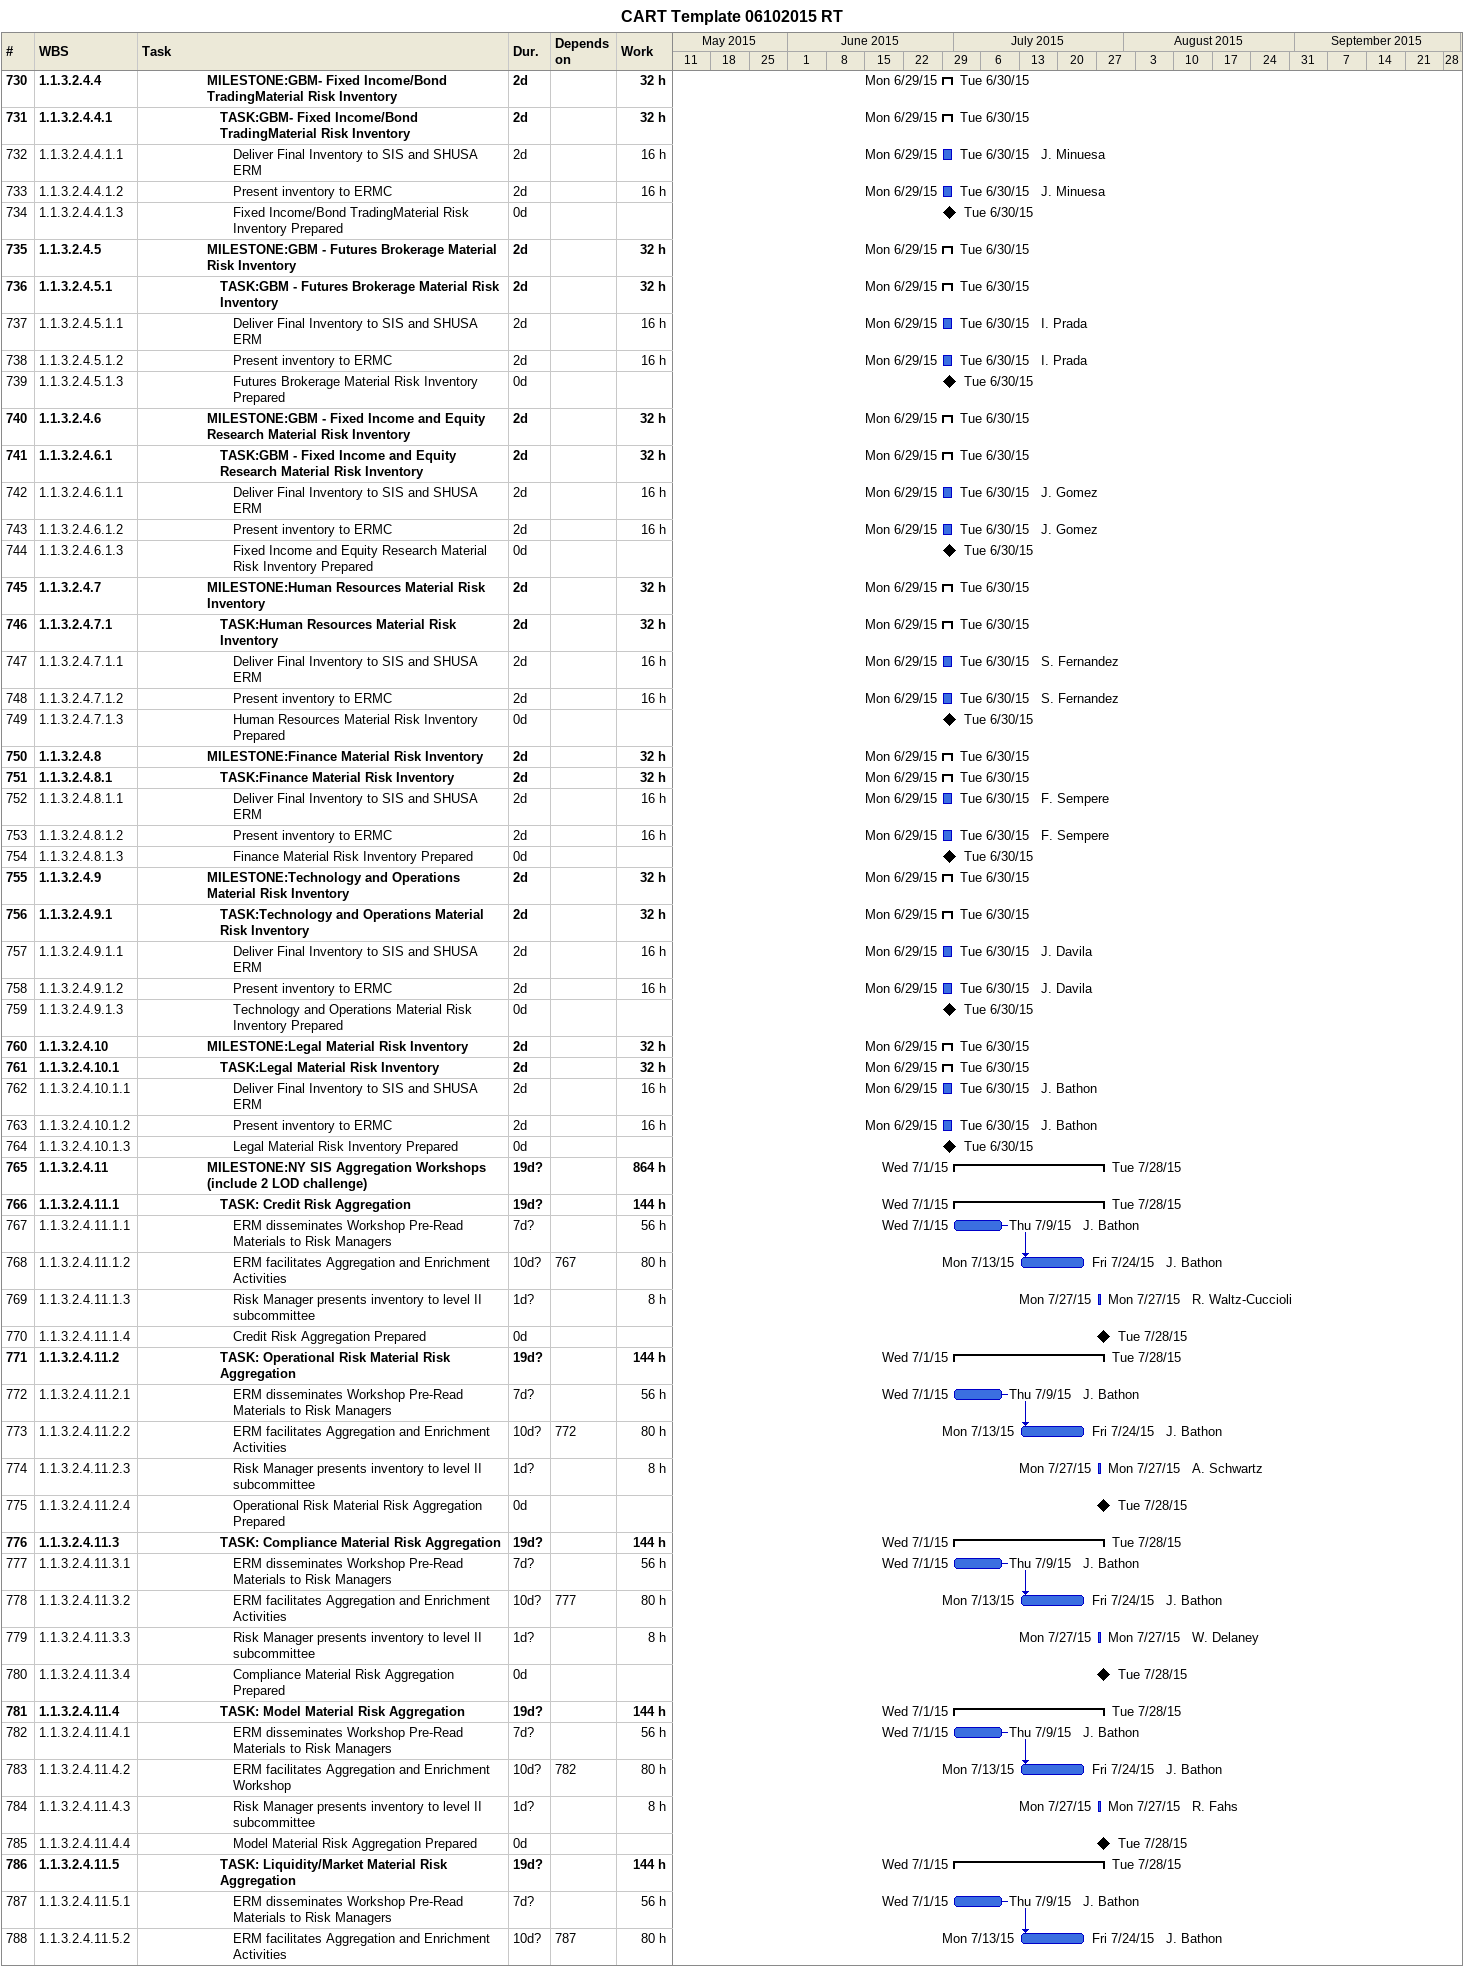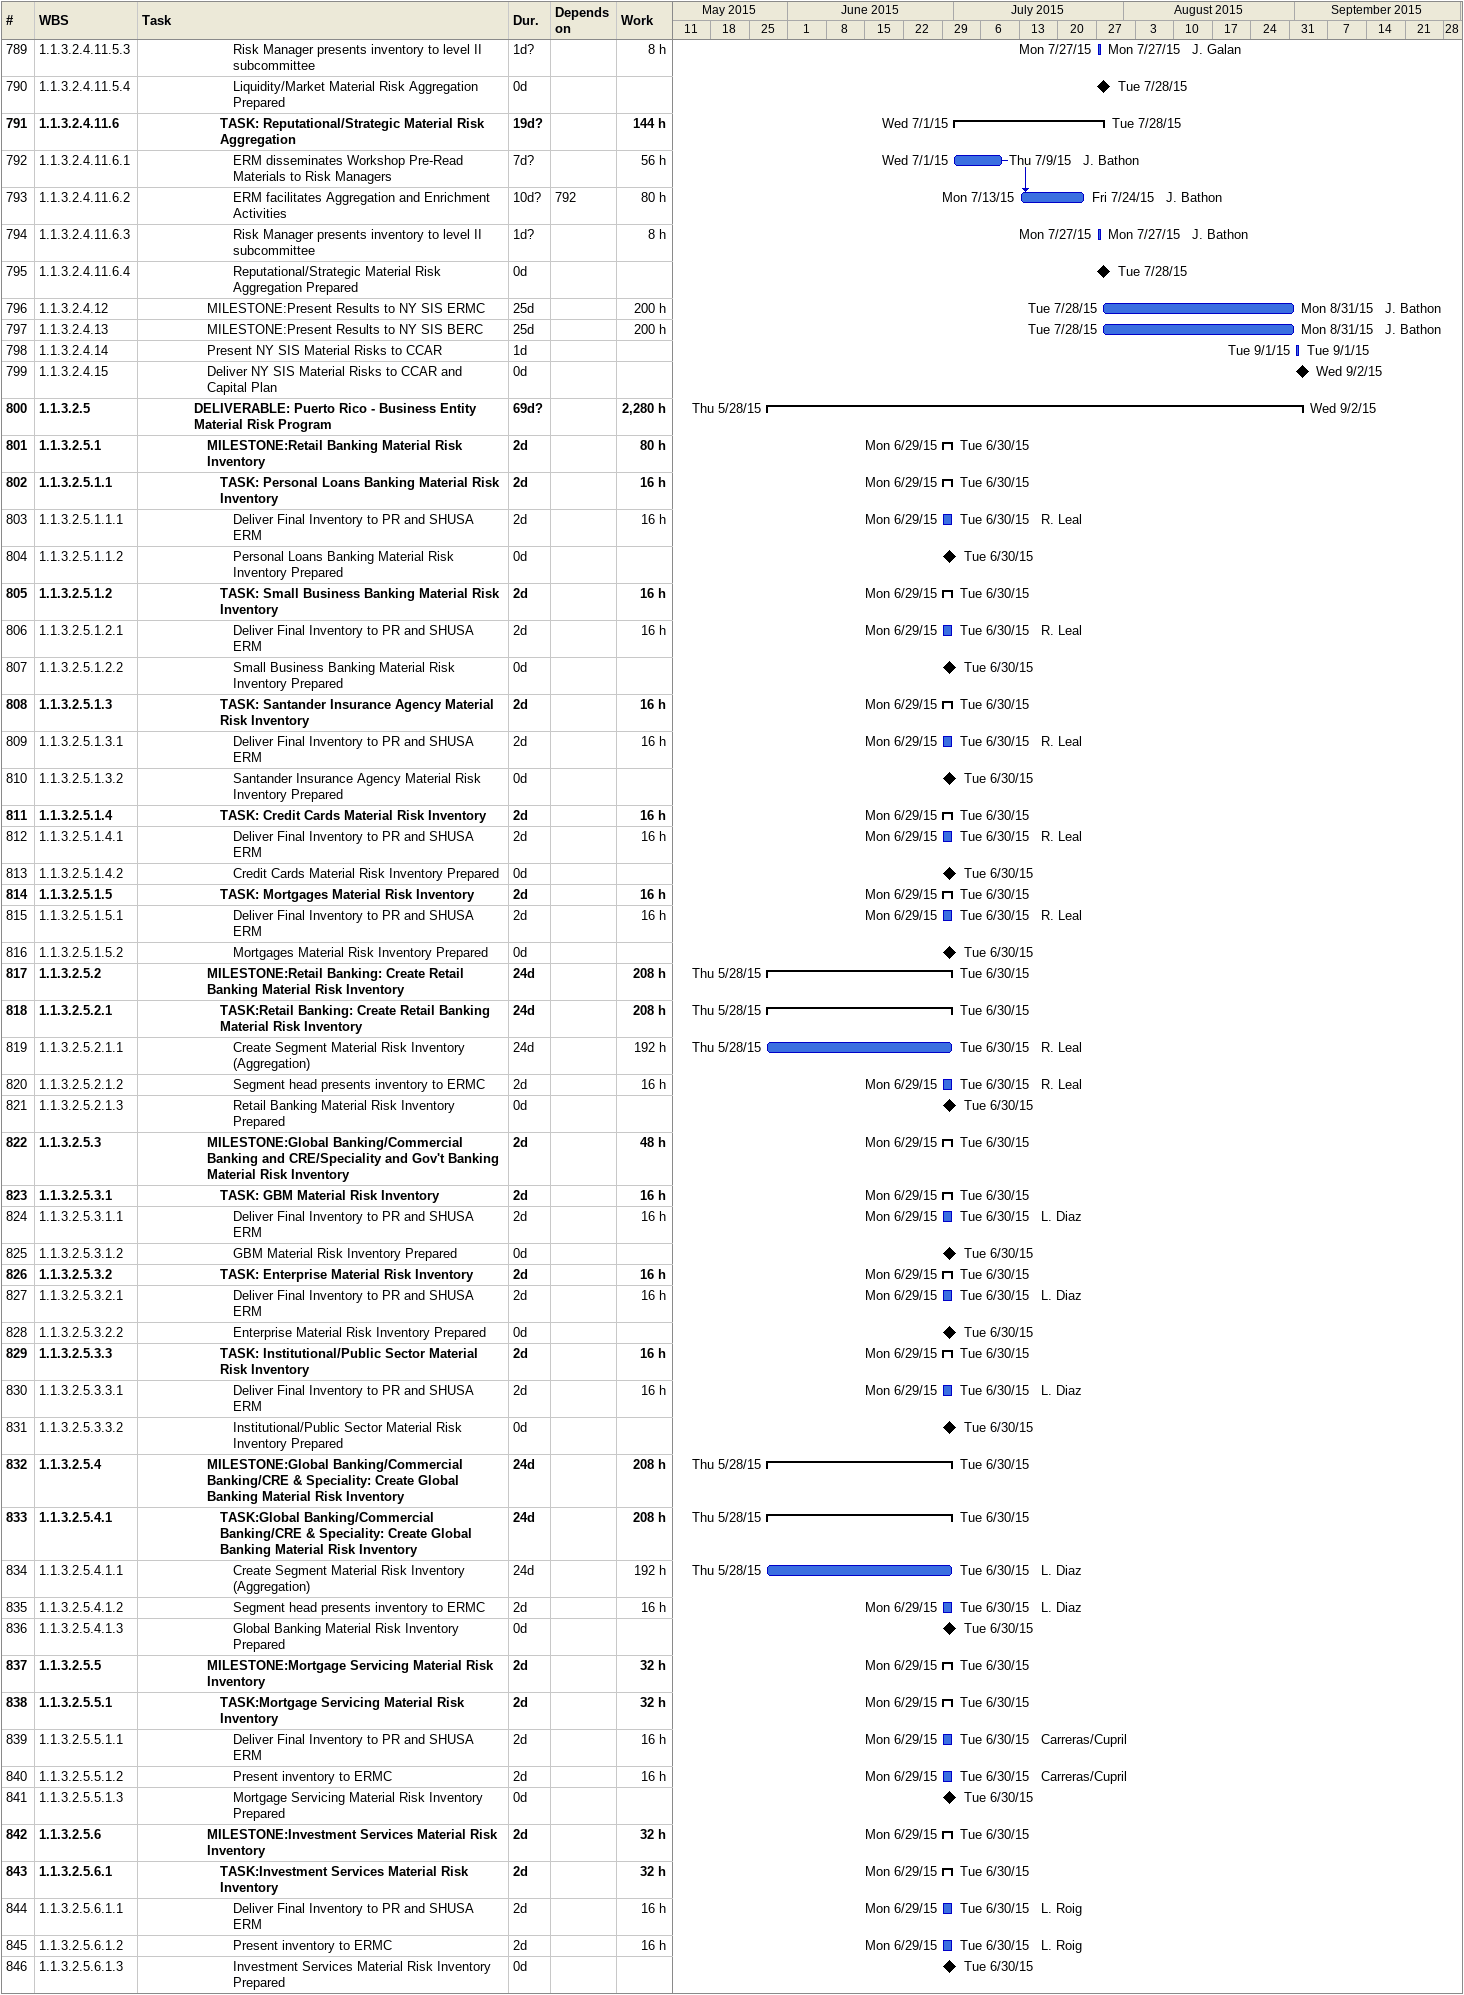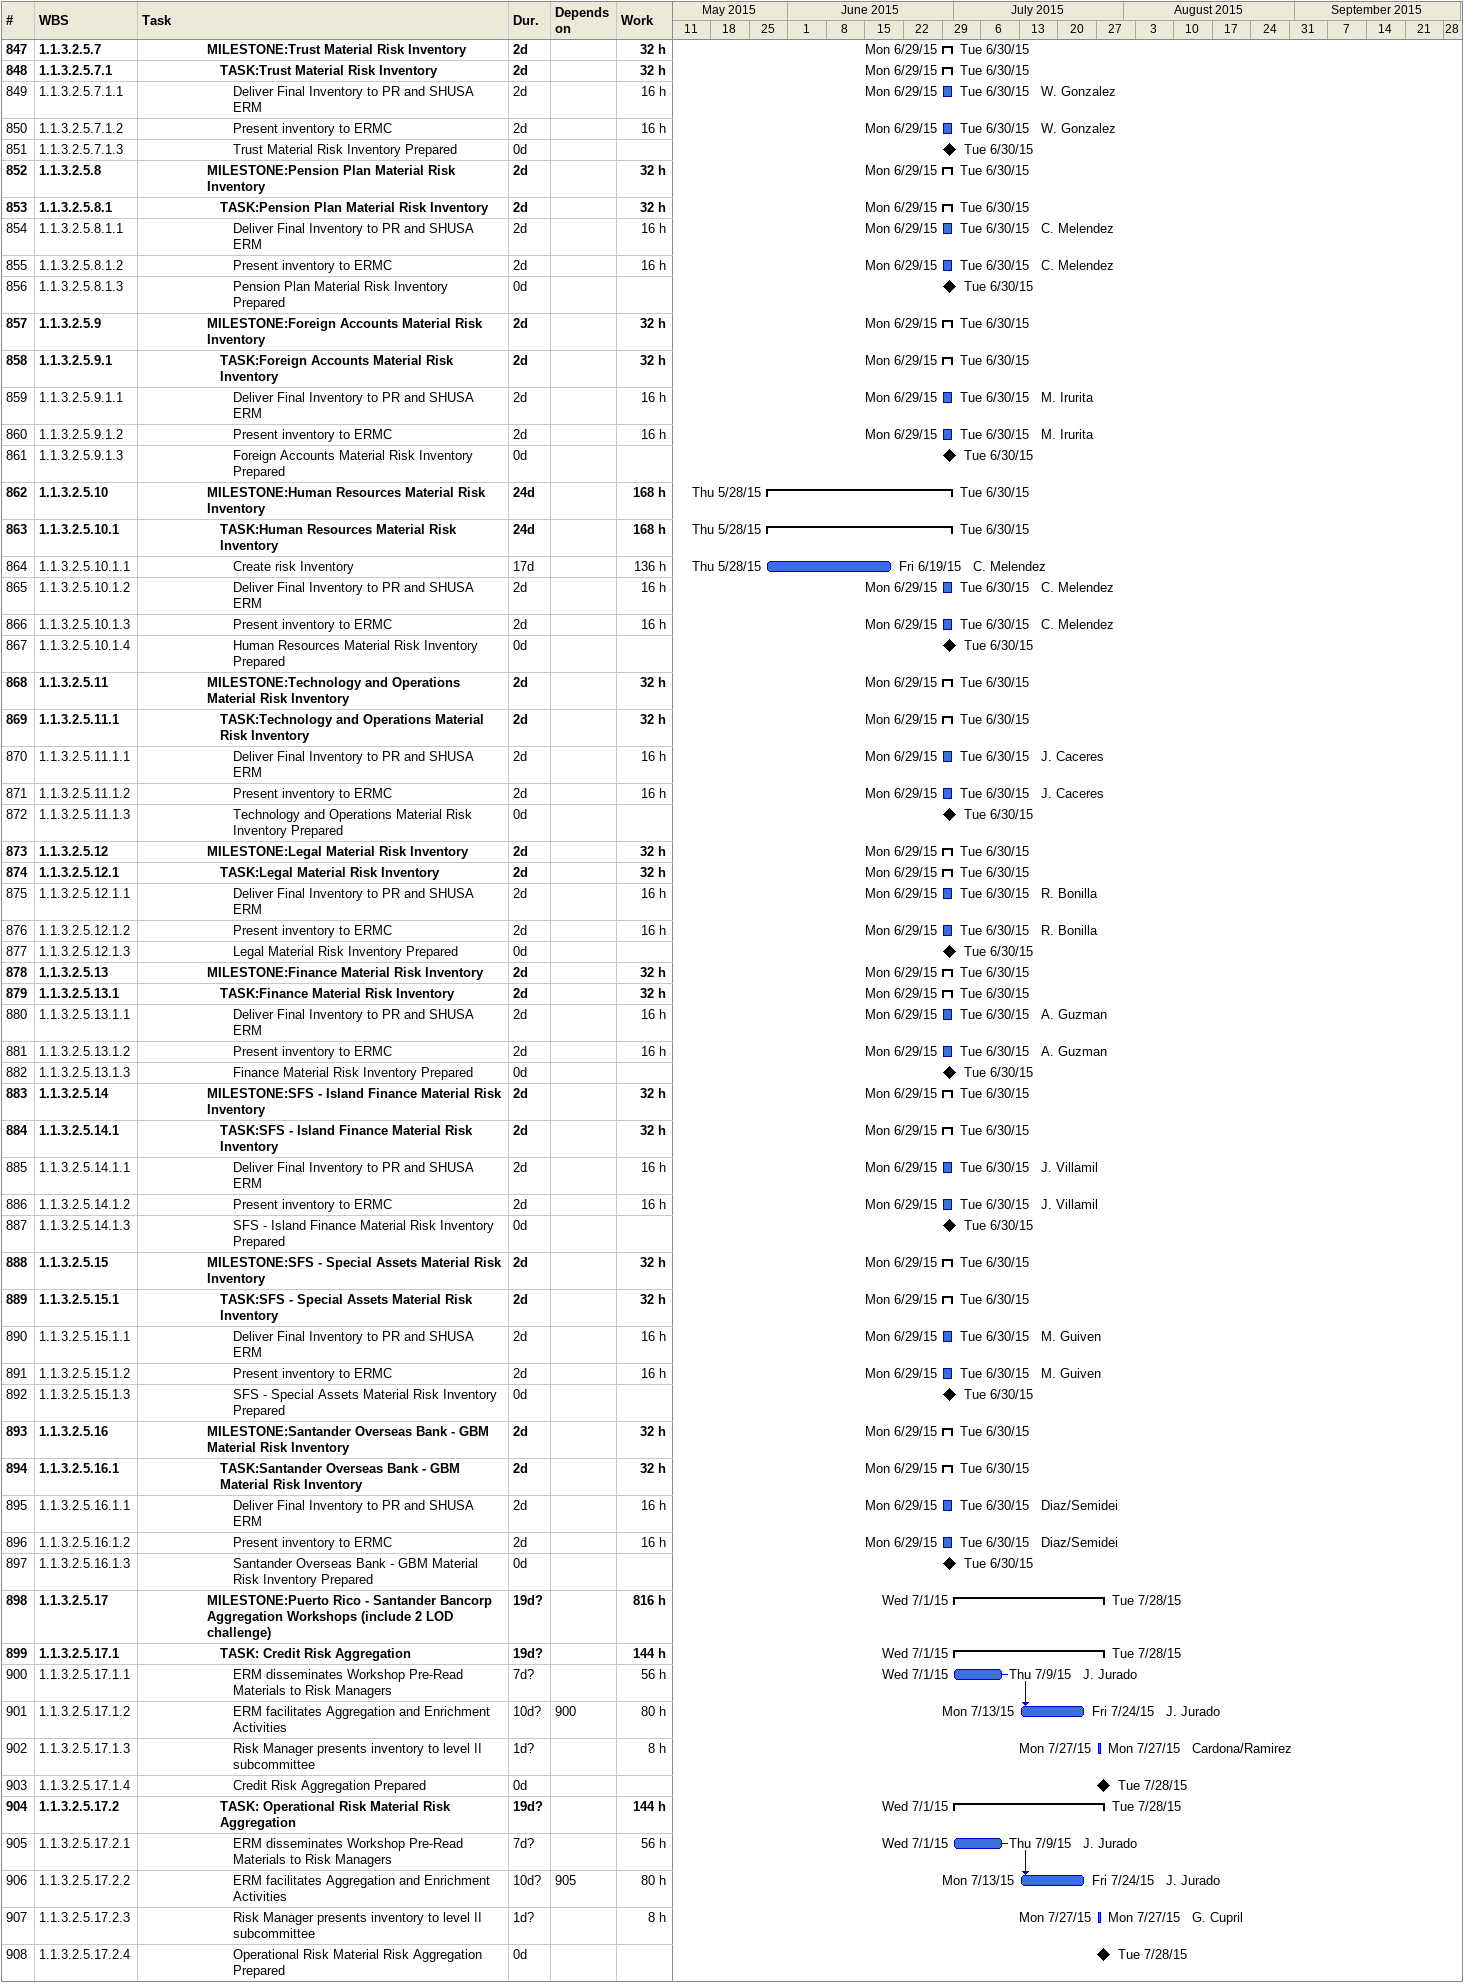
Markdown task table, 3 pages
CART Template 06102015 RT

| ID | WBS | Task | Duration | Start | Finish | Predecessors | Resources | Work (h) |
|---|---|---|---|---|---|---|---|---|
| 730 | 1.1.3.2.4.4 | **MILESTONE:GBM- Fixed Income/Bond TradingMaterial Risk Inventory** | 2d | 2015-06-29 | 2015-06-30 |  |  | 32 |
| 731 | 1.1.3.2.4.4.1 | **TASK:GBM- Fixed Income/Bond TradingMaterial Risk Inventory** | 2d | 2015-06-29 | 2015-06-30 |  |  | 32 |
| 732 | 1.1.3.2.4.4.1.1 | Deliver Final Inventory to SIS and SHUSA ERM | 2d | 2015-06-29 | 2015-06-30 |  | J. Minuesa | 16 |
| 733 | 1.1.3.2.4.4.1.2 | Present inventory to ERMC | 2d | 2015-06-29 | 2015-06-30 |  | J. Minuesa | 16 |
| 734 | 1.1.3.2.4.4.1.3 | Fixed Income/Bond TradingMaterial Risk Inventory Prepared | 0d | 2015-06-30 | 2015-06-30 |  |  |  |
| 735 | 1.1.3.2.4.5 | **MILESTONE:GBM - Futures Brokerage Material Risk Inventory** | 2d | 2015-06-29 | 2015-06-30 |  |  | 32 |
| 736 | 1.1.3.2.4.5.1 | **TASK:GBM - Futures Brokerage Material Risk Inventory** | 2d | 2015-06-29 | 2015-06-30 |  |  | 32 |
| 737 | 1.1.3.2.4.5.1.1 | Deliver Final Inventory to SIS and SHUSA ERM | 2d | 2015-06-29 | 2015-06-30 |  | I. Prada | 16 |
| 738 | 1.1.3.2.4.5.1.2 | Present inventory to ERMC | 2d | 2015-06-29 | 2015-06-30 |  | I. Prada | 16 |
| 739 | 1.1.3.2.4.5.1.3 | Futures Brokerage Material Risk Inventory Prepared | 0d | 2015-06-30 | 2015-06-30 |  |  |  |
| 740 | 1.1.3.2.4.6 | **MILESTONE:GBM - Fixed Income and Equity Research Material Risk Inventory** | 2d | 2015-06-29 | 2015-06-30 |  |  | 32 |
| 741 | 1.1.3.2.4.6.1 | **TASK:GBM - Fixed Income and Equity Research Material Risk Inventory** | 2d | 2015-06-29 | 2015-06-30 |  |  | 32 |
| 742 | 1.1.3.2.4.6.1.1 | Deliver Final Inventory to SIS and SHUSA ERM | 2d | 2015-06-29 | 2015-06-30 |  | J. Gomez | 16 |
| 743 | 1.1.3.2.4.6.1.2 | Present inventory to ERMC | 2d | 2015-06-29 | 2015-06-30 |  | J. Gomez | 16 |
| 744 | 1.1.3.2.4.6.1.3 | Fixed Income and Equity Research Material Risk Inventory Prepared | 0d | 2015-06-30 | 2015-06-30 |  |  |  |
| 745 | 1.1.3.2.4.7 | **MILESTONE:Human Resources Material Risk Inventory** | 2d | 2015-06-29 | 2015-06-30 |  |  | 32 |
| 746 | 1.1.3.2.4.7.1 | **TASK:Human Resources Material Risk Inventory** | 2d | 2015-06-29 | 2015-06-30 |  |  | 32 |
| 747 | 1.1.3.2.4.7.1.1 | Deliver Final Inventory to SIS and SHUSA ERM | 2d | 2015-06-29 | 2015-06-30 |  | S. Fernandez | 16 |
| 748 | 1.1.3.2.4.7.1.2 | Present inventory to ERMC | 2d | 2015-06-29 | 2015-06-30 |  | S. Fernandez | 16 |
| 749 | 1.1.3.2.4.7.1.3 | Human Resources Material Risk Inventory Prepared | 0d | 2015-06-30 | 2015-06-30 |  |  |  |
| 750 | 1.1.3.2.4.8 | **MILESTONE:Finance Material Risk Inventory** | 2d | 2015-06-29 | 2015-06-30 |  |  | 32 |
| 751 | 1.1.3.2.4.8.1 | **TASK:Finance Material Risk Inventory** | 2d | 2015-06-29 | 2015-06-30 |  |  | 32 |
| 752 | 1.1.3.2.4.8.1.1 | Deliver Final Inventory to SIS and SHUSA ERM | 2d | 2015-06-29 | 2015-06-30 |  | F. Sempere | 16 |
| 753 | 1.1.3.2.4.8.1.2 | Present inventory to ERMC | 2d | 2015-06-29 | 2015-06-30 |  | F. Sempere | 16 |
| 754 | 1.1.3.2.4.8.1.3 | Finance Material Risk Inventory Prepared | 0d | 2015-06-30 | 2015-06-30 |  |  |  |
| 755 | 1.1.3.2.4.9 | **MILESTONE:Technology and Operations Material Risk Inventory** | 2d | 2015-06-29 | 2015-06-30 |  |  | 32 |
| 756 | 1.1.3.2.4.9.1 | **TASK:Technology and Operations Material Risk Inventory** | 2d | 2015-06-29 | 2015-06-30 |  |  | 32 |
| 757 | 1.1.3.2.4.9.1.1 | Deliver Final Inventory to SIS and SHUSA ERM | 2d | 2015-06-29 | 2015-06-30 |  | J. Davila | 16 |
| 758 | 1.1.3.2.4.9.1.2 | Present inventory to ERMC | 2d | 2015-06-29 | 2015-06-30 |  | J. Davila | 16 |
| 759 | 1.1.3.2.4.9.1.3 | Technology and Operations Material Risk Inventory Prepared | 0d | 2015-06-30 | 2015-06-30 |  |  |  |
| 760 | 1.1.3.2.4.10 | **MILESTONE:Legal Material Risk Inventory** | 2d | 2015-06-29 | 2015-06-30 |  |  | 32 |
| 761 | 1.1.3.2.4.10.1 | **TASK:Legal Material Risk Inventory** | 2d | 2015-06-29 | 2015-06-30 |  |  | 32 |
| 762 | 1.1.3.2.4.10.1.1 | Deliver Final Inventory to SIS and SHUSA ERM | 2d | 2015-06-29 | 2015-06-30 |  | J. Bathon | 16 |
| 763 | 1.1.3.2.4.10.1.2 | Present inventory to ERMC | 2d | 2015-06-29 | 2015-06-30 |  | J. Bathon | 16 |
| 764 | 1.1.3.2.4.10.1.3 | Legal Material Risk Inventory Prepared | 0d | 2015-06-30 | 2015-06-30 |  |  |  |
| 765 | 1.1.3.2.4.11 | **MILESTONE:NY SIS Aggregation Workshops (include 2 LOD challenge)** | 19d? | 2015-07-01 | 2015-07-28 |  |  | 864 |
| 766 | 1.1.3.2.4.11.1 | **TASK: Credit Risk Aggregation** | 19d? | 2015-07-01 | 2015-07-28 |  |  | 144 |
| 767 | 1.1.3.2.4.11.1.1 | ERM disseminates Workshop Pre-Read Materials to Risk Managers | 7d? | 2015-07-01 | 2015-07-09 |  | J. Bathon | 56 |
| 768 | 1.1.3.2.4.11.1.2 | ERM facilitates Aggregation and Enrichment Activities | 10d? | 2015-07-13 | 2015-07-24 | 767 | J. Bathon | 80 |
| 769 | 1.1.3.2.4.11.1.3 | Risk Manager presents inventory to level II subcommittee | 1d? | 2015-07-27 | 2015-07-27 |  | R. Waltz-Cuccioli | 8 |
| 770 | 1.1.3.2.4.11.1.4 | Credit Risk Aggregation Prepared | 0d | 2015-07-28 | 2015-07-28 |  |  |  |
| 771 | 1.1.3.2.4.11.2 | **TASK: Operational Risk Material Risk Aggregation** | 19d? | 2015-07-01 | 2015-07-28 |  |  | 144 |
| 772 | 1.1.3.2.4.11.2.1 | ERM disseminates Workshop Pre-Read Materials to Risk Managers | 7d? | 2015-07-01 | 2015-07-09 |  | J. Bathon | 56 |
| 773 | 1.1.3.2.4.11.2.2 | ERM facilitates Aggregation and Enrichment Activities | 10d? | 2015-07-13 | 2015-07-24 | 772 | J. Bathon | 80 |
| 774 | 1.1.3.2.4.11.2.3 | Risk Manager presents inventory to level II subcommittee | 1d? | 2015-07-27 | 2015-07-27 |  | A. Schwartz | 8 |
| 775 | 1.1.3.2.4.11.2.4 | Operational Risk Material Risk Aggregation Prepared | 0d | 2015-07-28 | 2015-07-28 |  |  |  |
| 776 | 1.1.3.2.4.11.3 | **TASK: Compliance Material Risk Aggregation** | 19d? | 2015-07-01 | 2015-07-28 |  |  | 144 |
| 777 | 1.1.3.2.4.11.3.1 | ERM disseminates Workshop Pre-Read Materials to Risk Managers | 7d? | 2015-07-01 | 2015-07-09 |  | J. Bathon | 56 |
| 778 | 1.1.3.2.4.11.3.2 | ERM facilitates Aggregation and Enrichment Activities | 10d? | 2015-07-13 | 2015-07-24 | 777 | J. Bathon | 80 |
| 779 | 1.1.3.2.4.11.3.3 | Risk Manager presents inventory to level II subcommittee | 1d? | 2015-07-27 | 2015-07-27 |  | W. Delaney | 8 |
| 780 | 1.1.3.2.4.11.3.4 | Compliance Material Risk Aggregation Prepared | 0d | 2015-07-28 | 2015-07-28 |  |  |  |
| 781 | 1.1.3.2.4.11.4 | **TASK: Model Material Risk Aggregation** | 19d? | 2015-07-01 | 2015-07-28 |  |  | 144 |
| 782 | 1.1.3.2.4.11.4.1 | ERM disseminates Workshop Pre-Read Materials to Risk Managers | 7d? | 2015-07-01 | 2015-07-09 |  | J. Bathon | 56 |
| 783 | 1.1.3.2.4.11.4.2 | ERM facilitates Aggregation and Enrichment Workshop | 10d? | 2015-07-13 | 2015-07-24 | 782 | J. Bathon | 80 |
| 784 | 1.1.3.2.4.11.4.3 | Risk Manager presents inventory to level II subcommittee | 1d? | 2015-07-27 | 2015-07-27 |  | R. Fahs | 8 |
| 785 | 1.1.3.2.4.11.4.4 | Model Material Risk Aggregation Prepared | 0d | 2015-07-28 | 2015-07-28 |  |  |  |
| 786 | 1.1.3.2.4.11.5 | **TASK: Liquidity/Market Material Risk Aggregation** | 19d? | 2015-07-01 | 2015-07-28 |  |  | 144 |
| 787 | 1.1.3.2.4.11.5.1 | ERM disseminates Workshop Pre-Read Materials to Risk Managers | 7d? | 2015-07-01 | 2015-07-09 |  | J. Bathon | 56 |
| 788 | 1.1.3.2.4.11.5.2 | ERM facilitates Aggregation and Enrichment Activities | 10d? | 2015-07-13 | 2015-07-24 | 787 | J. Bathon | 80 |
| 789 | 1.1.3.2.4.11.5.3 | Risk Manager presents inventory to level II subcommittee | 1d? | 2015-07-27 | 2015-07-27 |  | J. Galan | 8 |
| 790 | 1.1.3.2.4.11.5.4 | Liquidity/Market Material Risk Aggregation Prepared | 0d | 2015-07-28 | 2015-07-28 |  |  |  |
| 791 | 1.1.3.2.4.11.6 | **TASK: Reputational/Strategic Material Risk Aggregation** | 19d? | 2015-07-01 | 2015-07-28 |  |  | 144 |
| 792 | 1.1.3.2.4.11.6.1 | ERM disseminates Workshop Pre-Read Materials to Risk Managers | 7d? | 2015-07-01 | 2015-07-09 |  | J. Bathon | 56 |
| 793 | 1.1.3.2.4.11.6.2 | ERM facilitates Aggregation and Enrichment Activities | 10d? | 2015-07-13 | 2015-07-24 | 792 | J. Bathon | 80 |
| 794 | 1.1.3.2.4.11.6.3 | Risk Manager presents inventory to level II subcommittee | 1d? | 2015-07-27 | 2015-07-27 |  | J. Bathon | 8 |
| 795 | 1.1.3.2.4.11.6.4 | Reputational/Strategic Material Risk Aggregation Prepared | 0d | 2015-07-28 | 2015-07-28 |  |  |  |
| 796 | 1.1.3.2.4.12 | MILESTONE:Present Results to NY SIS ERMC | 25d | 2015-07-28 | 2015-08-31 |  | J. Bathon | 200 |
| 797 | 1.1.3.2.4.13 | MILESTONE:Present Results to NY SIS BERC | 25d | 2015-07-28 | 2015-08-31 |  | J. Bathon | 200 |
| 798 | 1.1.3.2.4.14 | Present NY SIS Material Risks to CCAR | 1d | 2015-09-01 | 2015-09-01 |  |  |  |
| 799 | 1.1.3.2.4.15 | Deliver NY SIS Material Risks to CCAR and Capital Plan | 0d | 2015-09-02 | 2015-09-02 |  |  |  |
| 800 | 1.1.3.2.5 | **DELIVERABLE: Puerto Rico - Business Entity Material Risk Program** | 69d? | 2015-05-28 | 2015-09-02 |  |  | 2280 |
| 801 | 1.1.3.2.5.1 | **MILESTONE:Retail Banking Material Risk Inventory** | 2d | 2015-06-29 | 2015-06-30 |  |  | 80 |
| 802 | 1.1.3.2.5.1.1 | **TASK: Personal Loans Banking Material Risk Inventory** | 2d | 2015-06-29 | 2015-06-30 |  |  | 16 |
| 803 | 1.1.3.2.5.1.1.1 | Deliver Final Inventory to PR and SHUSA ERM | 2d | 2015-06-29 | 2015-06-30 |  | R. Leal | 16 |
| 804 | 1.1.3.2.5.1.1.2 | Personal Loans Banking Material Risk Inventory Prepared | 0d | 2015-06-30 | 2015-06-30 |  |  |  |
| 805 | 1.1.3.2.5.1.2 | **TASK: Small Business Banking Material Risk Inventory** | 2d | 2015-06-29 | 2015-06-30 |  |  | 16 |
| 806 | 1.1.3.2.5.1.2.1 | Deliver Final Inventory to PR and SHUSA ERM | 2d | 2015-06-29 | 2015-06-30 |  | R. Leal | 16 |
| 807 | 1.1.3.2.5.1.2.2 | Small Business Banking Material Risk Inventory Prepared | 0d | 2015-06-30 | 2015-06-30 |  |  |  |
| 808 | 1.1.3.2.5.1.3 | **TASK: Santander Insurance Agency Material Risk Inventory** | 2d | 2015-06-29 | 2015-06-30 |  |  | 16 |
| 809 | 1.1.3.2.5.1.3.1 | Deliver Final Inventory to PR and SHUSA ERM | 2d | 2015-06-29 | 2015-06-30 |  | R. Leal | 16 |
| 810 | 1.1.3.2.5.1.3.2 | Santander Insurance Agency Material Risk Inventory Prepared | 0d | 2015-06-30 | 2015-06-30 |  |  |  |
| 811 | 1.1.3.2.5.1.4 | **TASK: Credit Cards Material Risk Inventory** | 2d | 2015-06-29 | 2015-06-30 |  |  | 16 |
| 812 | 1.1.3.2.5.1.4.1 | Deliver Final Inventory to PR and SHUSA ERM | 2d | 2015-06-29 | 2015-06-30 |  | R. Leal | 16 |
| 813 | 1.1.3.2.5.1.4.2 | Credit Cards Material Risk Inventory Prepared | 0d | 2015-06-30 | 2015-06-30 |  |  |  |
| 814 | 1.1.3.2.5.1.5 | **TASK: Mortgages Material Risk Inventory** | 2d | 2015-06-29 | 2015-06-30 |  |  | 16 |
| 815 | 1.1.3.2.5.1.5.1 | Deliver Final Inventory to PR and SHUSA ERM | 2d | 2015-06-29 | 2015-06-30 |  | R. Leal | 16 |
| 816 | 1.1.3.2.5.1.5.2 | Mortgages Material Risk Inventory Prepared | 0d | 2015-06-30 | 2015-06-30 |  |  |  |
| 817 | 1.1.3.2.5.2 | **MILESTONE:Retail Banking: Create Retail Banking Material Risk Inventory** | 24d | 2015-05-28 | 2015-06-30 |  |  | 208 |
| 818 | 1.1.3.2.5.2.1 | **TASK:Retail Banking: Create Retail Banking Material Risk Inventory** | 24d | 2015-05-28 | 2015-06-30 |  |  | 208 |
| 819 | 1.1.3.2.5.2.1.1 | Create Segment Material Risk Inventory (Aggregation) | 24d | 2015-05-28 | 2015-06-30 |  | R. Leal | 192 |
| 820 | 1.1.3.2.5.2.1.2 | Segment head presents inventory to ERMC | 2d | 2015-06-29 | 2015-06-30 |  | R. Leal | 16 |
| 821 | 1.1.3.2.5.2.1.3 | Retail Banking Material Risk Inventory Prepared | 0d | 2015-06-30 | 2015-06-30 |  |  |  |
| 822 | 1.1.3.2.5.3 | **MILESTONE:Global Banking/Commercial Banking and CRE/Speciality and Gov't Banking Material Risk Inventory** | 2d | 2015-06-29 | 2015-06-30 |  |  | 48 |
| 823 | 1.1.3.2.5.3.1 | **TASK: GBM Material Risk Inventory** | 2d | 2015-06-29 | 2015-06-30 |  |  | 16 |
| 824 | 1.1.3.2.5.3.1.1 | Deliver Final Inventory to PR and SHUSA ERM | 2d | 2015-06-29 | 2015-06-30 |  | L. Diaz | 16 |
| 825 | 1.1.3.2.5.3.1.2 | GBM Material Risk Inventory Prepared | 0d | 2015-06-30 | 2015-06-30 |  |  |  |
| 826 | 1.1.3.2.5.3.2 | **TASK: Enterprise Material Risk Inventory** | 2d | 2015-06-29 | 2015-06-30 |  |  | 16 |
| 827 | 1.1.3.2.5.3.2.1 | Deliver Final Inventory to PR and SHUSA ERM | 2d | 2015-06-29 | 2015-06-30 |  | L. Diaz | 16 |
| 828 | 1.1.3.2.5.3.2.2 | Enterprise Material Risk Inventory Prepared | 0d | 2015-06-30 | 2015-06-30 |  |  |  |
| 829 | 1.1.3.2.5.3.3 | **TASK: Institutional/Public Sector Material Risk Inventory** | 2d | 2015-06-29 | 2015-06-30 |  |  | 16 |
| 830 | 1.1.3.2.5.3.3.1 | Deliver Final Inventory to PR and SHUSA ERM | 2d | 2015-06-29 | 2015-06-30 |  | L. Diaz | 16 |
| 831 | 1.1.3.2.5.3.3.2 | Institutional/Public Sector Material Risk Inventory Prepared | 0d | 2015-06-30 | 2015-06-30 |  |  |  |
| 832 | 1.1.3.2.5.4 | **MILESTONE:Global Banking/Commercial Banking/CRE & Speciality: Create Global Banking Material Risk Inventory** | 24d | 2015-05-28 | 2015-06-30 |  |  | 208 |
| 833 | 1.1.3.2.5.4.1 | **TASK:Global Banking/Commercial Banking/CRE & Speciality: Create Global Banking Material Risk Inventory** | 24d | 2015-05-28 | 2015-06-30 |  |  | 208 |
| 834 | 1.1.3.2.5.4.1.1 | Create Segment Material Risk Inventory (Aggregation) | 24d | 2015-05-28 | 2015-06-30 |  | L. Diaz | 192 |
| 835 | 1.1.3.2.5.4.1.2 | Segment head presents inventory to ERMC | 2d | 2015-06-29 | 2015-06-30 |  | L. Diaz | 16 |
| 836 | 1.1.3.2.5.4.1.3 | Global Banking Material Risk Inventory Prepared | 0d | 2015-06-30 | 2015-06-30 |  |  |  |
| 837 | 1.1.3.2.5.5 | **MILESTONE:Mortgage Servicing Material Risk Inventory** | 2d | 2015-06-29 | 2015-06-30 |  |  | 32 |
| 838 | 1.1.3.2.5.5.1 | **TASK:Mortgage Servicing Material Risk Inventory** | 2d | 2015-06-29 | 2015-06-30 |  |  | 32 |
| 839 | 1.1.3.2.5.5.1.1 | Deliver Final Inventory to PR and SHUSA ERM | 2d | 2015-06-29 | 2015-06-30 |  | Carreras/Cupril | 16 |
| 840 | 1.1.3.2.5.5.1.2 | Present inventory to ERMC | 2d | 2015-06-29 | 2015-06-30 |  | Carreras/Cupril | 16 |
| 841 | 1.1.3.2.5.5.1.3 | Mortgage Servicing Material Risk Inventory Prepared | 0d | 2015-06-30 | 2015-06-30 |  |  |  |
| 842 | 1.1.3.2.5.6 | **MILESTONE:Investment Services Material Risk Inventory** | 2d | 2015-06-29 | 2015-06-30 |  |  | 32 |
| 843 | 1.1.3.2.5.6.1 | **TASK:Investment Services Material Risk Inventory** | 2d | 2015-06-29 | 2015-06-30 |  |  | 32 |
| 844 | 1.1.3.2.5.6.1.1 | Deliver Final Inventory to PR and SHUSA ERM | 2d | 2015-06-29 | 2015-06-30 |  | L. Roig | 16 |
| 845 | 1.1.3.2.5.6.1.2 | Present inventory to ERMC | 2d | 2015-06-29 | 2015-06-30 |  | L. Roig | 16 |
| 846 | 1.1.3.2.5.6.1.3 | Investment Services Material Risk Inventory Prepared | 0d | 2015-06-30 | 2015-06-30 |  |  |  |
| 847 | 1.1.3.2.5.7 | **MILESTONE:Trust Material Risk Inventory** | 2d | 2015-06-29 | 2015-06-30 |  |  | 32 |
| 848 | 1.1.3.2.5.7.1 | **TASK:Trust Material Risk Inventory** | 2d | 2015-06-29 | 2015-06-30 |  |  | 32 |
| 849 | 1.1.3.2.5.7.1.1 | Deliver Final Inventory to PR and SHUSA ERM | 2d | 2015-06-29 | 2015-06-30 |  | W. Gonzalez | 16 |
| 850 | 1.1.3.2.5.7.1.2 | Present inventory to ERMC | 2d | 2015-06-29 | 2015-06-30 |  | W. Gonzalez | 16 |
| 851 | 1.1.3.2.5.7.1.3 | Trust Material Risk Inventory Prepared | 0d | 2015-06-30 | 2015-06-30 |  |  |  |
| 852 | 1.1.3.2.5.8 | **MILESTONE:Pension Plan Material Risk Inventory** | 2d | 2015-06-29 | 2015-06-30 |  |  | 32 |
| 853 | 1.1.3.2.5.8.1 | **TASK:Pension Plan Material Risk Inventory** | 2d | 2015-06-29 | 2015-06-30 |  |  | 32 |
| 854 | 1.1.3.2.5.8.1.1 | Deliver Final Inventory to PR and SHUSA ERM | 2d | 2015-06-29 | 2015-06-30 |  | C. Melendez | 16 |
| 855 | 1.1.3.2.5.8.1.2 | Present inventory to ERMC | 2d | 2015-06-29 | 2015-06-30 |  | C. Melendez | 16 |
| 856 | 1.1.3.2.5.8.1.3 | Pension Plan Material Risk Inventory Prepared | 0d | 2015-06-30 | 2015-06-30 |  |  |  |
| 857 | 1.1.3.2.5.9 | **MILESTONE:Foreign Accounts Material Risk Inventory** | 2d | 2015-06-29 | 2015-06-30 |  |  | 32 |
| 858 | 1.1.3.2.5.9.1 | **TASK:Foreign Accounts Material Risk Inventory** | 2d | 2015-06-29 | 2015-06-30 |  |  | 32 |
| 859 | 1.1.3.2.5.9.1.1 | Deliver Final Inventory to PR and SHUSA ERM | 2d | 2015-06-29 | 2015-06-30 |  | M. Irurita | 16 |
| 860 | 1.1.3.2.5.9.1.2 | Present inventory to ERMC | 2d | 2015-06-29 | 2015-06-30 |  | M. Irurita | 16 |
| 861 | 1.1.3.2.5.9.1.3 | Foreign Accounts Material Risk Inventory Prepared | 0d | 2015-06-30 | 2015-06-30 |  |  |  |
| 862 | 1.1.3.2.5.10 | **MILESTONE:Human Resources Material Risk Inventory** | 24d | 2015-05-28 | 2015-06-30 |  |  | 168 |
| 863 | 1.1.3.2.5.10.1 | **TASK:Human Resources Material Risk Inventory** | 24d | 2015-05-28 | 2015-06-30 |  |  | 168 |
| 864 | 1.1.3.2.5.10.1.1 | Create risk Inventory | 17d | 2015-05-28 | 2015-06-19 |  | C. Melendez | 136 |
| 865 | 1.1.3.2.5.10.1.2 | Deliver Final Inventory to PR and SHUSA ERM | 2d | 2015-06-29 | 2015-06-30 |  | C. Melendez | 16 |
| 866 | 1.1.3.2.5.10.1.3 | Present inventory to ERMC | 2d | 2015-06-29 | 2015-06-30 |  | C. Melendez | 16 |
| 867 | 1.1.3.2.5.10.1.4 | Human Resources Material Risk Inventory Prepared | 0d | 2015-06-30 | 2015-06-30 |  |  |  |
| 868 | 1.1.3.2.5.11 | **MILESTONE:Technology and Operations Material Risk Inventory** | 2d | 2015-06-29 | 2015-06-30 |  |  | 32 |
| 869 | 1.1.3.2.5.11.1 | **TASK:Technology and Operations Material Risk Inventory** | 2d | 2015-06-29 | 2015-06-30 |  |  | 32 |
| 870 | 1.1.3.2.5.11.1.1 | Deliver Final Inventory to PR and SHUSA ERM | 2d | 2015-06-29 | 2015-06-30 |  | J. Caceres | 16 |
| 871 | 1.1.3.2.5.11.1.2 | Present inventory to ERMC | 2d | 2015-06-29 | 2015-06-30 |  | J. Caceres | 16 |
| 872 | 1.1.3.2.5.11.1.3 | Technology and Operations Material Risk Inventory Prepared | 0d | 2015-06-30 | 2015-06-30 |  |  |  |
| 873 | 1.1.3.2.5.12 | **MILESTONE:Legal Material Risk Inventory** | 2d | 2015-06-29 | 2015-06-30 |  |  | 32 |
| 874 | 1.1.3.2.5.12.1 | **TASK:Legal Material Risk Inventory** | 2d | 2015-06-29 | 2015-06-30 |  |  | 32 |
| 875 | 1.1.3.2.5.12.1.1 | Deliver Final Inventory to PR and SHUSA ERM | 2d | 2015-06-29 | 2015-06-30 |  | R. Bonilla | 16 |
| 876 | 1.1.3.2.5.12.1.2 | Present inventory to ERMC | 2d | 2015-06-29 | 2015-06-30 |  | R. Bonilla | 16 |
| 877 | 1.1.3.2.5.12.1.3 | Legal Material Risk Inventory Prepared | 0d | 2015-06-30 | 2015-06-30 |  |  |  |
| 878 | 1.1.3.2.5.13 | **MILESTONE:Finance Material Risk Inventory** | 2d | 2015-06-29 | 2015-06-30 |  |  | 32 |
| 879 | 1.1.3.2.5.13.1 | **TASK:Finance Material Risk Inventory** | 2d | 2015-06-29 | 2015-06-30 |  |  | 32 |
| 880 | 1.1.3.2.5.13.1.1 | Deliver Final Inventory to PR and SHUSA ERM | 2d | 2015-06-29 | 2015-06-30 |  | A. Guzman | 16 |
| 881 | 1.1.3.2.5.13.1.2 | Present inventory to ERMC | 2d | 2015-06-29 | 2015-06-30 |  | A. Guzman | 16 |
| 882 | 1.1.3.2.5.13.1.3 | Finance Material Risk Inventory Prepared | 0d | 2015-06-30 | 2015-06-30 |  |  |  |
| 883 | 1.1.3.2.5.14 | **MILESTONE:SFS - Island Finance Material Risk Inventory** | 2d | 2015-06-29 | 2015-06-30 |  |  | 32 |
| 884 | 1.1.3.2.5.14.1 | **TASK:SFS - Island Finance Material Risk Inventory** | 2d | 2015-06-29 | 2015-06-30 |  |  | 32 |
| 885 | 1.1.3.2.5.14.1.1 | Deliver Final Inventory to PR and SHUSA ERM | 2d | 2015-06-29 | 2015-06-30 |  | J. Villamil | 16 |
| 886 | 1.1.3.2.5.14.1.2 | Present inventory to ERMC | 2d | 2015-06-29 | 2015-06-30 |  | J. Villamil | 16 |
| 887 | 1.1.3.2.5.14.1.3 | SFS - Island Finance Material Risk Inventory Prepared | 0d | 2015-06-30 | 2015-06-30 |  |  |  |
| 888 | 1.1.3.2.5.15 | **MILESTONE:SFS - Special Assets Material Risk Inventory** | 2d | 2015-06-29 | 2015-06-30 |  |  | 32 |
| 889 | 1.1.3.2.5.15.1 | **TASK:SFS - Special Assets Material Risk Inventory** | 2d | 2015-06-29 | 2015-06-30 |  |  | 32 |
| 890 | 1.1.3.2.5.15.1.1 | Deliver Final Inventory to PR and SHUSA ERM | 2d | 2015-06-29 | 2015-06-30 |  | M. Guiven | 16 |
| 891 | 1.1.3.2.5.15.1.2 | Present inventory to ERMC | 2d | 2015-06-29 | 2015-06-30 |  | M. Guiven | 16 |
| 892 | 1.1.3.2.5.15.1.3 | SFS - Special Assets Material Risk Inventory Prepared | 0d | 2015-06-30 | 2015-06-30 |  |  |  |
| 893 | 1.1.3.2.5.16 | **MILESTONE:Santander Overseas Bank - GBM Material Risk Inventory** | 2d | 2015-06-29 | 2015-06-30 |  |  | 32 |
| 894 | 1.1.3.2.5.16.1 | **TASK:Santander Overseas Bank - GBM Material Risk Inventory** | 2d | 2015-06-29 | 2015-06-30 |  |  | 32 |
| 895 | 1.1.3.2.5.16.1.1 | Deliver Final Inventory to PR and SHUSA ERM | 2d | 2015-06-29 | 2015-06-30 |  | Diaz/Semidei | 16 |
| 896 | 1.1.3.2.5.16.1.2 | Present inventory to ERMC | 2d | 2015-06-29 | 2015-06-30 |  | Diaz/Semidei | 16 |
| 897 | 1.1.3.2.5.16.1.3 | Santander Overseas Bank - GBM Material Risk Inventory Prepared | 0d | 2015-06-30 | 2015-06-30 |  |  |  |
| 898 | 1.1.3.2.5.17 | **MILESTONE:Puerto Rico - Santander Bancorp Aggregation Workshops (include 2 LOD challenge)** | 19d? | 2015-07-01 | 2015-07-28 |  |  | 816 |
| 899 | 1.1.3.2.5.17.1 | **TASK: Credit Risk Aggregation** | 19d? | 2015-07-01 | 2015-07-28 |  |  | 144 |
| 900 | 1.1.3.2.5.17.1.1 | ERM disseminates Workshop Pre-Read Materials to Risk Managers | 7d? | 2015-07-01 | 2015-07-09 |  | J. Jurado | 56 |
| 901 | 1.1.3.2.5.17.1.2 | ERM facilitates Aggregation and Enrichment Activities | 10d? | 2015-07-13 | 2015-07-24 | 900 | J. Jurado | 80 |
| 902 | 1.1.3.2.5.17.1.3 | Risk Manager presents inventory to level II subcommittee | 1d? | 2015-07-27 | 2015-07-27 |  | Cardona/Ramirez | 8 |
| 903 | 1.1.3.2.5.17.1.4 | Credit Risk Aggregation Prepared | 0d | 2015-07-28 | 2015-07-28 |  |  |  |
| 904 | 1.1.3.2.5.17.2 | **TASK: Operational Risk Material Risk Aggregation** | 19d? | 2015-07-01 | 2015-07-28 |  |  | 144 |
| 905 | 1.1.3.2.5.17.2.1 | ERM disseminates Workshop Pre-Read Materials to Risk Managers | 7d? | 2015-07-01 | 2015-07-09 |  | J. Jurado | 56 |
| 906 | 1.1.3.2.5.17.2.2 | ERM facilitates Aggregation and Enrichment Activities | 10d? | 2015-07-13 | 2015-07-24 | 905 | J. Jurado | 80 |
| 907 | 1.1.3.2.5.17.2.3 | Risk Manager presents inventory to level II subcommittee | 1d? | 2015-07-27 | 2015-07-27 |  | G. Cupril | 8 |
| 908 | 1.1.3.2.5.17.2.4 | Operational Risk Material Risk Aggregation Prepared | 0d | 2015-07-28 | 2015-07-28 |  |  |  |
